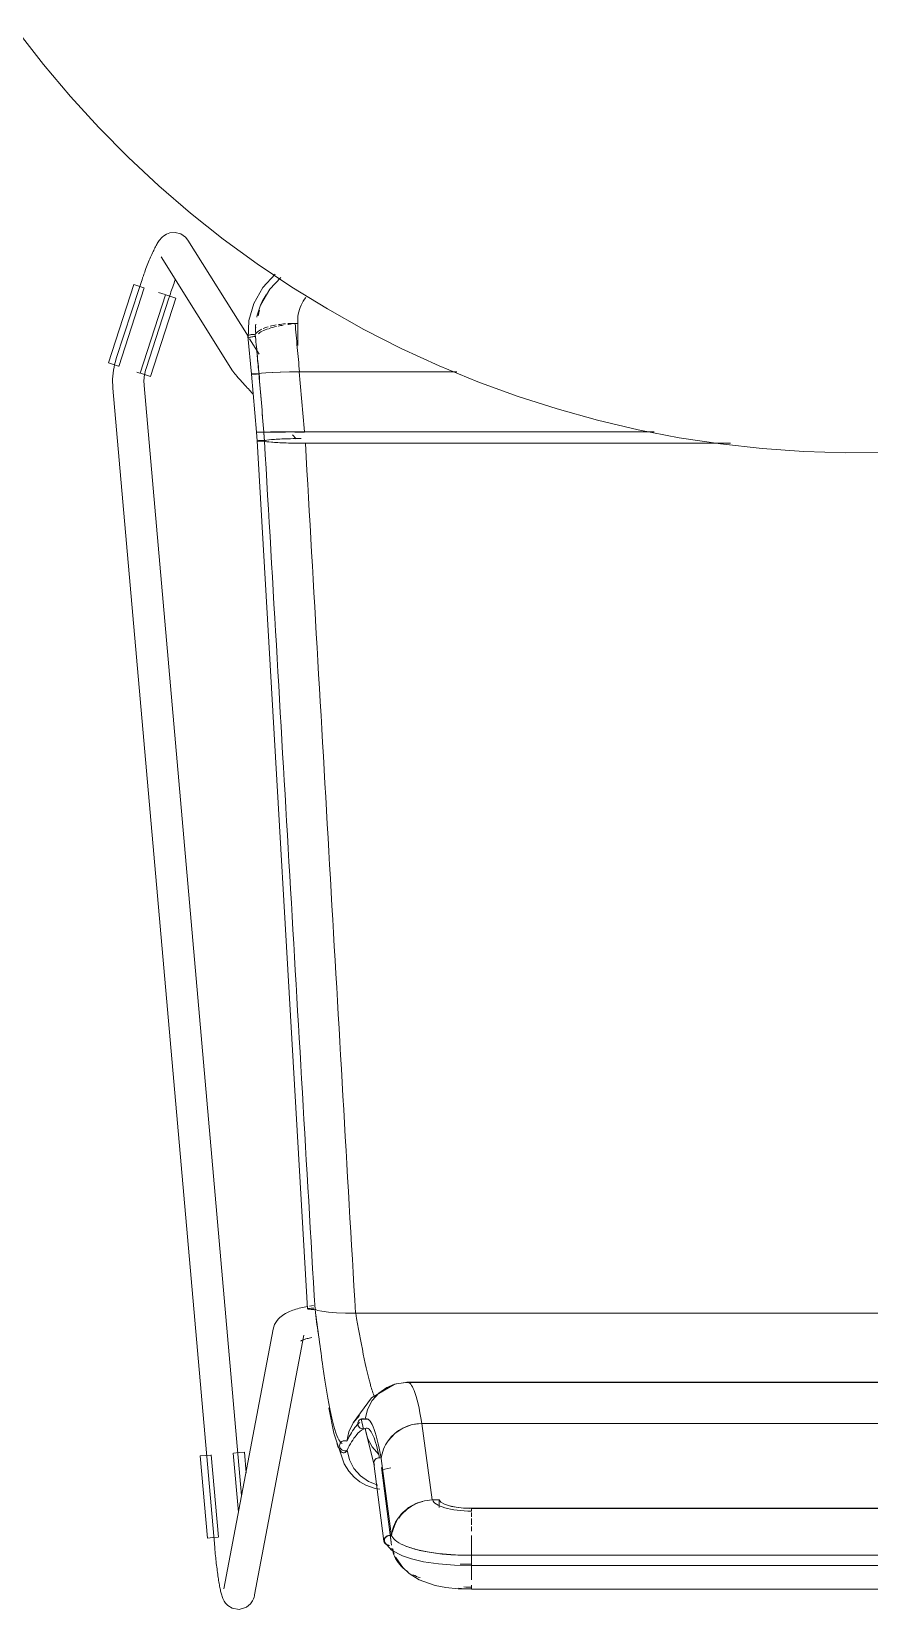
# Model space of a CAD drawing. Header units: millimetres. Extents: x 155927 to 295199, y -4084 to 97293.
# Drawn here: x 172113 to 172433, y 11464 to 12067 of the extents above; entities that cross this region are included whole.
import ezdxf

# ---------------------------------------------------------------- set-up
doc = ezdxf.new("R2010")
doc.units = ezdxf.units.MM
doc.header["$MEASUREMENT"] = 0
doc.layers.add('I-FURN', color=8, linetype='CONTINUOUS', lineweight=9)

msp = doc.modelspace()

# ---------------------------------------------------------------- linework, layer by layer
at = {"layer": 'I-FURN'}
for p, q in [((172107.7, 12067.16), (172117.51, 12054.52)), ((172117.51, 12054.52), (172127.82, 12042.29)), ((172127.82, 12042.29), (172138.61, 12030.47)), ((172138.61, 12030.47), (172149.86, 12019.1)), ((172149.86, 12019.1), (172161.56, 12008.18)), ((172161.56, 12008.18), (172173.68, 11997.75)), ((172173.68, 11997.75), (172186.22, 11987.8)), ((172165.82, 11990.17), (172164.44, 11989.65)), ((172167.8, 11990.35), (172165.82, 11990.17)), ((172170.02, 11989.76), (172167.8, 11990.35)), ((172171.76, 11988.54), (172170.02, 11989.76)), ((172159.83, 11983.97), (172159.59, 11983.5)), ((172160.06, 11984.43), (172159.83, 11983.97)), ((172160.28, 11984.87), (172160.06, 11984.43)), ((172160.51, 11985.29), (172160.28, 11984.87)), ((172160.74, 11985.7), (172160.51, 11985.29)), ((172160.98, 11986.1), (172160.74, 11985.7)), ((172161.22, 11986.49), (172160.98, 11986.1)), ((172161.48, 11986.88), (172161.22, 11986.49)), ((172161.75, 11987.27), (172161.48, 11986.88)), ((172162.07, 11987.67), (172161.75, 11987.27)), ((172162.44, 11988.1), (172162.07, 11987.67)), ((172162.9, 11988.57), (172162.44, 11988.1)), ((172163.53, 11989.09), (172162.9, 11988.57)), ((172164.44, 11989.65), (172163.53, 11989.09)), ((172171.76, 11988.54), (172172.65, 11987.41)), ((172195.68, 11950.65), (172172.65, 11987.41)), ((172186.22, 11987.8), (172199.14, 11978.36)), ((172157.16, 11977.81), (172156.91, 11977.16)), ((172157.41, 11978.45), (172157.16, 11977.81)), ((172157.67, 11979.08), (172157.41, 11978.45)), ((172157.91, 11979.69), (172157.67, 11979.08)), ((172158.16, 11980.28), (172157.91, 11979.69)), ((172158.41, 11980.86), (172158.16, 11980.28)), ((172158.65, 11981.42), (172158.41, 11980.86)), ((172158.89, 11981.97), (172158.65, 11981.42)), ((172159.13, 11982.5), (172158.89, 11981.97)), ((172159.36, 11983.01), (172159.13, 11982.5)), ((172159.59, 11983.5), (172159.36, 11983.01)), ((172162.48, 11981.04), (172189.79, 11937.46)), ((172199.14, 11978.36), (172212.42, 11969.45)), ((172155.13, 11972.28), (172154.88, 11971.55)), ((172155.38, 11973.01), (172155.13, 11972.28)), ((172155.64, 11973.72), (172155.38, 11973.01)), ((172155.89, 11974.43), (172155.64, 11973.72)), ((172156.15, 11975.13), (172155.89, 11974.43)), ((172156.4, 11975.82), (172156.15, 11975.13)), ((172156.65, 11976.49), (172156.4, 11975.82)), ((172156.91, 11977.16), (172156.65, 11976.49)), ((172167.84, 11972.16), (172167.61, 11971.53)), ((172201.28, 11969.23), (172206.03, 11974.38)), ((172203.97, 11968.65), (172208.23, 11973.12)), ((172142.28, 11940.44), (172151.97, 11970.45)), ((172153.99, 11968.89), (172145.28, 11942.08)), ((172146.32, 11939.13), (172156.01, 11969.14)), ((172151.97, 11970.45), (172153.92, 11969.81)), ((172153.92, 11969.81), (172155.89, 11969.18)), ((172154.14, 11969.35), (172153.99, 11968.89)), ((172154.38, 11970.08), (172154.14, 11969.35)), ((172154.63, 11970.82), (172154.38, 11970.08)), ((172164.08, 11966.53), (172154.39, 11936.53)), ((172154.88, 11971.55), (172154.63, 11970.82)), ((172163.98, 11966.57), (172161.5, 11967.37)), ((172164.2, 11966.5), (172166.17, 11965.86)), ((172165.74, 11966.2), (172165.51, 11965.51)), ((172165.97, 11966.89), (172165.74, 11966.2)), ((172166.2, 11967.58), (172165.97, 11966.89)), ((172166.17, 11965.86), (172168.12, 11965.23)), ((172166.44, 11968.26), (172166.2, 11967.58)), ((172166.67, 11968.93), (172166.44, 11968.26)), ((172166.91, 11969.59), (172166.67, 11968.93)), ((172167.14, 11970.25), (172166.91, 11969.59)), ((172167.38, 11970.9), (172167.14, 11970.25)), ((172167.61, 11971.53), (172167.38, 11970.9)), ((172197.9, 11963.22), (172201.28, 11969.23)), ((172200.6, 11962.82), (172203.97, 11968.65)), ((172212.42, 11969.45), (172226.05, 11961.08)), ((172156.69, 11938.37), (172165.4, 11965.18)), ((172158.43, 11935.22), (172168.12, 11965.23)), ((172165.51, 11965.51), (172165.4, 11965.18)), ((172196.02, 11956.7), (172197.9, 11963.22)), ((172226.05, 11961.08), (172240.01, 11953.26)), ((172195.74, 11949.79), (172196.02, 11956.7)), ((172213.69, 11955.57), (172214.73, 11955.57)), ((172214.68, 11956.82), (172214.68, 11947.06)), ((172195.61, 11950.68), (172197.03, 11936.19)), ((172199.96, 11943.83), (172196.29, 11949.68)), ((172240.01, 11953.26), (172254.27, 11946)), ((172145.28, 11942.08), (172144.95, 11940.98)), ((172254.27, 11946), (172268.81, 11939.32)), ((172144.23, 11939.81), (172142.28, 11940.44)), ((172143.96, 11935.37), (172143.9, 11934.23)), ((172144.07, 11936.51), (172143.96, 11935.37)), ((172144.22, 11937.64), (172144.07, 11936.51)), ((172144.42, 11938.76), (172144.22, 11937.64)), ((172146.2, 11939.17), (172144.23, 11939.81)), ((172144.66, 11939.88), (172144.42, 11938.76)), ((172144.95, 11940.98), (172144.66, 11939.88)), ((172154.29, 11936.56), (172153.13, 11936.94)), ((172156.48, 11935.85), (172154.51, 11936.49)), ((172155.99, 11935.11), (172156.07, 11935.77)), ((172156.07, 11935.77), (172156.19, 11936.42)), ((172156.19, 11936.42), (172156.33, 11937.07)), ((172156.33, 11937.07), (172156.49, 11937.71)), ((172158.43, 11935.22), (172156.48, 11935.85)), ((172156.49, 11937.71), (172156.68, 11938.34)), ((172156.68, 11938.34), (172156.69, 11938.37)), ((172189.79, 11937.46), (172190, 11937.13)), ((172190, 11937.13), (172190.18, 11936.88)), ((172190.18, 11936.88), (172190.36, 11936.65)), ((172190.36, 11936.65), (172190.53, 11936.43)), ((172190.53, 11936.43), (172190.71, 11936.2)), ((172190.71, 11936.2), (172190.9, 11935.97)), ((172190.9, 11935.97), (172191.1, 11935.73)), ((172191.1, 11935.73), (172191.32, 11935.48)), ((172191.32, 11935.48), (172191.55, 11935.21)), ((172197.1, 11936.22), (172197.03, 11936.19)), ((172197.03, 11936.19), (172197.1, 11936.17)), ((172197.04, 11936.19), (172197.11, 11936.22)), ((172197.04, 11936.19), (172198.86, 11913.99)), ((172197.1, 11936.17), (172197.04, 11936.19)), ((172197.29, 11936.24), (172197.1, 11936.22)), ((172197.1, 11936.17), (172197.29, 11936.14)), ((172197.29, 11936.14), (172197.1, 11936.17)), ((172197.59, 11936.26), (172197.29, 11936.24)), ((172197.29, 11936.14), (172197.58, 11936.12)), ((172197.58, 11936.12), (172197.29, 11936.14)), ((172197.3, 11936.24), (172197.59, 11936.26)), ((172197.58, 11936.12), (172197.96, 11936.1)), ((172197.96, 11936.1), (172197.58, 11936.12)), ((172197.97, 11936.28), (172197.59, 11936.26)), ((172197.59, 11936.26), (172197.98, 11936.28)), ((172197.96, 11936.1), (172198.41, 11936.09)), ((172198.41, 11936.09), (172197.96, 11936.1)), ((172198.43, 11936.29), (172197.97, 11936.28)), ((172197.98, 11936.28), (172198.43, 11936.29)), ((172198.41, 11936.09), (172198.9, 11936.09)), ((172198.91, 11936.09), (172198.41, 11936.09)), ((172198.92, 11936.29), (172198.43, 11936.29)), ((172198.43, 11936.29), (172198.92, 11936.29)), ((172199.41, 11936.29), (172198.92, 11936.29)), ((172198.92, 11936.29), (172199.42, 11936.29)), ((172199.4, 11936.09), (172199.87, 11936.1)), ((172199.87, 11936.1), (172199.4, 11936.09)), ((172199.88, 11936.28), (172199.41, 11936.29)), ((172199.42, 11936.29), (172199.89, 11936.28)), ((172200.78, 11936.48), (172199.88, 11936.28)), ((172199.89, 11936.28), (172200.77, 11936.48)), ((172202.51, 11936.66), (172200.78, 11936.48)), ((172200.78, 11936.48), (172202.49, 11936.65)), ((172204.99, 11936.81), (172202.51, 11936.66)), ((172202.51, 11936.66), (172204.95, 11936.8)), ((172204.99, 11936.81), (172208.02, 11936.92)), ((172208.09, 11936.92), (172204.99, 11936.81)), ((172208.09, 11936.92), (172211.53, 11936.99)), ((172211.52, 11936.99), (172208.09, 11936.92)), ((172215.38, 11937.02), (172211.62, 11937)), ((172211.62, 11936.99), (172215.26, 11937.02)), ((172275.5, 11937.02), (172215.38, 11937.02)), ((172215.38, 11937.02), (172275.5, 11937.02)), ((172268.81, 11939.32), (172283.6, 11933.23)), ((172143.9, 11934.23), (172143.88, 11933.09)), ((172143.88, 11933.09), (172143.91, 11931.95)), ((172143.91, 11931.95), (172143.99, 11930.81)), ((172143.99, 11930.81), (172143.99, 11930.76)), ((172143.99, 11930.76), (172182.94, 11487.43)), ((172155.88, 11933.13), (172155.89, 11933.79)), ((172155.9, 11932.47), (172155.88, 11933.13)), ((172155.89, 11933.79), (172155.93, 11934.45)), ((172155.95, 11931.81), (172155.9, 11932.47)), ((172155.93, 11934.45), (172155.99, 11935.11)), ((172193.24, 11507.3), (172155.95, 11931.81)), ((172191.55, 11935.21), (172191.79, 11934.93)), ((172191.79, 11934.93), (172192.05, 11934.64)), ((172192.05, 11934.64), (172192.32, 11934.33)), ((172192.32, 11934.33), (172192.61, 11934.01)), ((172192.61, 11934.01), (172192.91, 11933.67)), ((172192.91, 11933.67), (172193.22, 11933.32)), ((172193.22, 11933.32), (172193.55, 11932.96)), ((172193.55, 11932.96), (172193.9, 11932.58)), ((172193.9, 11932.58), (172194.25, 11932.19)), ((172194.25, 11932.19), (172194.62, 11931.79)), ((172194.62, 11931.79), (172195, 11931.37)), ((172195, 11931.37), (172195.39, 11930.95)), ((172195.39, 11930.95), (172195.8, 11930.51)), ((172195.8, 11930.51), (172196.21, 11930.07)), ((172196.21, 11930.07), (172196.63, 11929.61)), ((172196.63, 11929.61), (172197.06, 11929.15)), ((172283.6, 11933.23), (172298.62, 11927.73)), ((172197.06, 11929.15), (172197.51, 11928.68)), ((172298.62, 11927.73), (172313.86, 11922.84)), ((172313.86, 11922.84), (172329.27, 11918.56)), ((172329.27, 11918.56), (172344.85, 11914.9)), ((172198.93, 11913.99), (172198.86, 11913.99)), ((172198.86, 11913.99), (172198.93, 11913.99)), ((172199.13, 11910.63), (172198.87, 11913.99)), ((172198.93, 11913.99), (172198.87, 11913.99)), ((172198.87, 11913.99), (172198.93, 11913.99)), ((172199.12, 11913.99), (172199.41, 11914)), ((172199.41, 11914), (172199.12, 11913.99)), ((172199.41, 11914), (172199.79, 11914)), ((172199.79, 11914), (172199.41, 11914)), ((172199.41, 11913.98), (172199.8, 11913.98)), ((172199.8, 11913.98), (172199.42, 11913.98)), ((172199.79, 11914), (172200.25, 11914)), ((172200.24, 11914), (172199.79, 11914)), ((172200.25, 11913.98), (172199.8, 11913.98)), ((172199.8, 11913.98), (172200.25, 11913.98)), ((172200.73, 11914), (172200.24, 11914)), ((172200.25, 11914), (172200.74, 11914)), ((172200.74, 11913.98), (172200.25, 11913.98)), ((172200.25, 11913.98), (172200.74, 11913.98)), ((172201.23, 11914), (172200.73, 11914)), ((172200.74, 11914), (172201.23, 11914)), ((172201.24, 11913.98), (172200.74, 11913.98)), ((172200.74, 11913.98), (172201.24, 11913.98)), ((172201.23, 11914), (172201.7, 11914)), ((172201.7, 11914), (172201.23, 11914)), ((172201.71, 11913.98), (172201.24, 11913.98)), ((172201.24, 11913.98), (172201.71, 11913.98)), ((172201.7, 11914), (172202.59, 11914.01)), ((172202.59, 11914.01), (172201.7, 11914)), ((172202.59, 11914.01), (172204.33, 11914.03)), ((172204.34, 11914.03), (172202.59, 11914.01)), ((172202.6, 11913.97), (172204.35, 11913.95)), ((172204.36, 11913.95), (172202.61, 11913.97)), ((172204.34, 11914.03), (172206.84, 11914.04)), ((172206.84, 11914.04), (172204.34, 11914.03)), ((172204.35, 11913.95), (172206.85, 11913.94)), ((172206.86, 11913.94), (172204.36, 11913.95)), ((172207.13, 11911.3), (172204.63, 11911.13)), ((172206.84, 11914.04), (172209.97, 11914.05)), ((172209.97, 11914.05), (172206.84, 11914.04)), ((172206.85, 11913.94), (172209.98, 11913.93)), ((172209.98, 11913.93), (172206.86, 11913.94)), ((172210.25, 11911.42), (172207.13, 11911.3)), ((172209.97, 11914.05), (172213.54, 11914.05)), ((172213.54, 11914.05), (172209.97, 11914.05)), ((172213.8, 11911.5), (172210.25, 11911.42)), ((172212.63, 11912.91), (172214.1, 11911.38)), ((172213.54, 11914.05), (172217.33, 11914.05)), ((172217.33, 11914.05), (172213.54, 11914.05)), ((172217.32, 11913.93), (172213.54, 11913.93)), ((172213.54, 11913.93), (172217.32, 11913.93)), ((172216.05, 11911.52), (172213.8, 11911.5)), ((172217.33, 11914.05), (172350.96, 11914.05)), ((172350.96, 11914.05), (172217.33, 11914.05)), ((172344.85, 11914.9), (172360.56, 11911.86)), ((172360.56, 11911.86), (172376.37, 11909.46)), ((172199.21, 11910.66), (172199.14, 11910.63)), ((172199.14, 11910.63), (172218.43, 11578.72)), ((172199.14, 11910.63), (172199.2, 11910.6)), ((172199.2, 11910.6), (172199.39, 11910.58)), ((172199.4, 11910.69), (172199.21, 11910.66)), ((172199.39, 11910.58), (172199.68, 11910.55)), ((172199.69, 11910.71), (172199.4, 11910.69)), ((172199.68, 11910.55), (172200.07, 11910.54)), ((172200.07, 11910.73), (172199.69, 11910.71)), ((172200.52, 11910.74), (172200.07, 11910.73)), ((172200.07, 11910.54), (172200.52, 11910.53)), ((172201.01, 11910.74), (172200.52, 11910.74)), ((172200.52, 11910.53), (172201.01, 11910.52)), ((172201.51, 11910.74), (172201.01, 11910.74)), ((172201.01, 11910.52), (172201.5, 11910.52)), ((172201.5, 11910.52), (172201.97, 11910.53)), ((172201.98, 11910.73), (172201.51, 11910.74)), ((172201.97, 11910.53), (172202.86, 11910.32)), ((172202.88, 11910.94), (172201.98, 11910.73)), ((172202.86, 11910.32), (172204.61, 11910.13)), ((172204.63, 11911.13), (172202.88, 11910.94)), ((172204.61, 11910.13), (172207.11, 11909.97)), ((172207.11, 11909.97), (172210.24, 11909.84)), ((172210.24, 11909.84), (172213.81, 11909.76)), ((172213.81, 11909.76), (172217.59, 11909.74)), ((172217.59, 11909.74), (172380.19, 11909.74)), ((172380.19, 11909.74), (172217.59, 11909.74)), ((172376.37, 11909.46), (172392.27, 11907.69)), ((172392.27, 11907.69), (172408.23, 11906.56)), ((172408.23, 11906.56), (172424.22, 11906.06)), ((172424.22, 11906.06), (172440.22, 11906.21)), ((172216.49, 11579.23), (172217.16, 11579.37)), ((172217.16, 11579.37), (172217.84, 11579.5)), ((172217.84, 11579.5), (172218.53, 11579.63)), ((172219.24, 11579.75), (172219.95, 11579.85)), ((172219.95, 11579.85), (172220.68, 11579.95)), ((172205.86, 11572.76), (172206.29, 11573.55)), ((172206.29, 11573.55), (172206.78, 11574.24)), ((172206.78, 11574.24), (172207.29, 11574.83)), ((172207.29, 11574.83), (172207.81, 11575.35)), ((172207.81, 11575.35), (172208.34, 11575.8)), ((172208.34, 11575.8), (172208.87, 11576.21)), ((172208.87, 11576.21), (172209.41, 11576.56)), ((172209.41, 11576.56), (172209.95, 11576.89)), ((172209.95, 11576.89), (172210.48, 11577.18)), ((172210.48, 11577.18), (172211.03, 11577.45)), ((172211.03, 11577.45), (172211.59, 11577.7)), ((172211.59, 11577.7), (172212.17, 11577.94)), ((172212.17, 11577.94), (172212.75, 11578.16)), ((172212.75, 11578.16), (172213.34, 11578.36)), ((172213.34, 11578.36), (172213.94, 11578.56)), ((172213.94, 11578.56), (172214.56, 11578.74)), ((172214.56, 11578.74), (172215.19, 11578.91)), ((172215.19, 11578.91), (172215.83, 11579.07)), ((172215.83, 11579.07), (172216.49, 11579.23)), ((172218.49, 11578.78), (172218.43, 11578.72)), ((172218.43, 11578.72), (172218.49, 11578.78)), ((172218.43, 11578.72), (172218.5, 11578.67)), ((172218.5, 11578.67), (172218.43, 11578.72)), ((172218.68, 11578.83), (172218.49, 11578.78)), ((172218.49, 11578.78), (172218.67, 11578.83)), ((172218.5, 11578.67), (172218.69, 11578.62)), ((172218.69, 11578.62), (172218.5, 11578.67)), ((172218.67, 11578.83), (172218.96, 11578.87)), ((172218.97, 11578.87), (172218.68, 11578.83)), ((172218.69, 11578.62), (172218.99, 11578.58)), ((172218.99, 11578.57), (172218.69, 11578.62)), ((172218.96, 11578.87), (172219.34, 11578.9)), ((172219.34, 11578.9), (172218.97, 11578.87)), ((172218.99, 11578.58), (172219.38, 11578.54)), ((172219.37, 11578.54), (172218.99, 11578.57)), ((172219.8, 11578.93), (172219.34, 11578.9)), ((172219.34, 11578.9), (172219.79, 11578.93)), ((172219.83, 11578.52), (172219.37, 11578.54)), ((172219.38, 11578.54), (172219.83, 11578.52)), ((172219.79, 11578.93), (172220.28, 11578.94)), ((172220.29, 11578.94), (172219.8, 11578.93)), ((172219.83, 11578.52), (172220.33, 11578.51)), ((172220.32, 11578.51), (172219.83, 11578.52)), ((172220.28, 11578.94), (172220.78, 11578.93)), ((172220.78, 11578.93), (172220.29, 11578.94)), ((172220.82, 11578.52), (172220.32, 11578.51)), ((172220.33, 11578.51), (172220.82, 11578.52)), ((172220.82, 11578.52), (172221.29, 11578.53)), ((172221.29, 11578.53), (172220.82, 11578.52)), ((172222.2, 11578.13), (172221.29, 11578.53)), ((172221.29, 11578.53), (172222.2, 11578.13)), ((172223.93, 11577.77), (172222.2, 11578.13)), ((172222.2, 11578.13), (172223.94, 11577.77)), ((172226.4, 11577.46), (172223.94, 11577.77)), ((172223.94, 11577.77), (172226.44, 11577.45)), ((172229.49, 11577.22), (172226.43, 11577.45)), ((172226.44, 11577.45), (172229.54, 11577.22)), ((172233.01, 11577.07), (172229.54, 11577.22)), ((172229.54, 11577.22), (172233.07, 11577.06)), ((172236.76, 11577), (172233.07, 11577.06)), ((172233.07, 11577.06), (172236.84, 11577)), ((172236.84, 11577), (172620.24, 11577)), ((172620.24, 11577), (172236.84, 11577)), ((172205.23, 11570.88), (172186.42, 11471.58)), ((172198.21, 11469.35), (172217.03, 11568.64)), ((172205.23, 11570.88), (172205.49, 11571.86)), ((172205.49, 11571.86), (172205.86, 11572.76)), ((172217.84, 11567.2), (172218.24, 11567.31)), ((172218.24, 11567.31), (172218.66, 11567.41)), ((172218.66, 11567.41), (172219.1, 11567.52)), ((172219.1, 11567.52), (172219.57, 11567.62)), ((172219.57, 11567.62), (172220.03, 11567.71)), ((172215.81, 11566.41), (172215.83, 11566.43)), ((172215.83, 11566.43), (172215.9, 11566.47)), ((172215.9, 11566.47), (172215.99, 11566.52)), ((172215.99, 11566.52), (172216.14, 11566.59)), ((172216.14, 11566.59), (172216.34, 11566.68)), ((172216.34, 11566.68), (172216.57, 11566.77)), ((172216.57, 11566.77), (172216.84, 11566.88)), ((172216.84, 11566.88), (172217.14, 11566.98)), ((172217.14, 11566.98), (172217.48, 11567.09)), ((172217.48, 11567.09), (172217.84, 11567.2)), ((172251.5, 11549.79), (172242.85, 11544.67)), ((172251.65, 11549.86), (172248.48, 11548.49)), ((172252.36, 11550.03), (172248.79, 11548.67)), ((172248.79, 11548.66), (172252.36, 11550.02)), ((172256.69, 11550.65), (172251.65, 11549.86)), ((172252.36, 11550.02), (172256.15, 11550.5)), ((172256.15, 11550.5), (172252.36, 11550.03)), ((172256.15, 11550.5), (172600.94, 11550.5)), ((172600.94, 11550.5), (172256.15, 11550.5)), ((172295.6, 11550.66), (172256.69, 11550.66)), ((172600.4, 11550.66), (172295.6, 11550.66)), ((172242.85, 11544.67), (172235.86, 11535.14)), ((172243.15, 11543.62), (172241.39, 11540.23)), ((172241.4, 11540.23), (172243.15, 11543.61)), ((172245.65, 11546.5), (172243.15, 11543.62)), ((172243.15, 11543.61), (172245.66, 11546.49)), ((172248.79, 11548.67), (172245.65, 11546.5)), ((172245.66, 11546.49), (172248.79, 11548.66)), ((172226.53, 11540.81), (172228.44, 11531.15)), ((172238.32, 11537.9), (172235.91, 11535.06)), ((172235.92, 11535.06), (172238.32, 11537.9)), ((172241.39, 11540.23), (172240.5, 11536.51)), ((172228.44, 11531.15), (172232.43, 11519.43)), ((172234.27, 11531.74), (172233.49, 11528.12)), ((172233.49, 11528.12), (172234.28, 11531.73)), ((172235.91, 11535.06), (172234.27, 11531.74)), ((172234.28, 11531.73), (172235.92, 11535.06)), ((172235.86, 11535.14), (172234.97, 11533.39)), ((172237.66, 11534.76), (172237.73, 11535.25)), ((172237.72, 11535.25), (172237.66, 11534.76)), ((172237.73, 11534.27), (172237.66, 11534.76)), ((172237.66, 11534.76), (172237.72, 11534.27)), ((172237.91, 11535.71), (172237.72, 11535.25)), ((172237.72, 11534.27), (172237.91, 11533.81)), ((172237.73, 11535.25), (172237.92, 11535.71)), ((172237.92, 11533.81), (172237.73, 11534.27)), ((172238.21, 11536.11), (172237.91, 11535.71)), ((172237.91, 11533.81), (172238.21, 11533.4)), ((172237.92, 11535.71), (172238.21, 11536.11)), ((172238.21, 11533.41), (172237.92, 11533.81)), ((172238.21, 11536.11), (172238.59, 11536.43)), ((172238.59, 11536.43), (172238.21, 11536.11)), ((172238.59, 11533.09), (172238.21, 11533.41)), ((172238.21, 11533.4), (172238.59, 11533.09)), ((172238.59, 11536.43), (172239.04, 11536.63)), ((172239.04, 11536.63), (172238.59, 11536.43)), ((172239.04, 11532.89), (172238.59, 11533.09)), ((172238.59, 11533.09), (172239.04, 11532.89)), ((172241.57, 11536.53), (172238.69, 11536.48)), ((172238.99, 11536.61), (172239.82, 11532.72)), ((172239.04, 11536.63), (172239.53, 11536.71)), ((172239.53, 11536.71), (172239.04, 11536.63)), ((172239.53, 11532.81), (172239.04, 11532.89)), ((172239.04, 11532.89), (172239.53, 11532.8)), ((172239.53, 11536.71), (172240.03, 11536.67)), ((172240.03, 11536.67), (172239.53, 11536.71)), ((172240.03, 11532.85), (172239.53, 11532.81)), ((172239.53, 11532.8), (172240.03, 11532.84)), ((172240.03, 11536.67), (172240.5, 11536.51)), ((172240.5, 11536.51), (172240.03, 11536.67)), ((172240.5, 11533.01), (172240.03, 11532.85)), ((172240.03, 11532.84), (172240.5, 11533)), ((172240.5, 11533), (172241.39, 11529.29)), ((172240.86, 11531.16), (172240.53, 11533.02)), ((172243.82, 11519.54), (172240.86, 11531.16)), ((172254.87, 11533.11), (172251.76, 11531.03)), ((172258.42, 11534.43), (172254.87, 11533.11)), ((172262.19, 11534.9), (172258.42, 11534.43)), ((172266.05, 11505.63), (172262.19, 11534.9)), ((172262.19, 11534.9), (172594.9, 11534.9)), ((172594.9, 11534.9), (172262.19, 11534.9)), ((172230.72, 11526.83), (172230.66, 11526.34)), ((172230.66, 11526.34), (172230.74, 11525.85)), ((172230.67, 11526.34), (172230.73, 11526.82)), ((172230.74, 11525.85), (172230.67, 11526.34)), ((172230.91, 11527.29), (172230.72, 11526.83)), ((172230.73, 11526.82), (172230.91, 11527.28)), ((172230.94, 11525.4), (172230.74, 11525.85)), ((172230.74, 11525.85), (172230.93, 11525.4)), ((172230.91, 11527.28), (172231.2, 11527.69)), ((172231.19, 11527.69), (172230.91, 11527.29)), ((172230.93, 11525.4), (172231.23, 11525)), ((172231.24, 11525.01), (172230.94, 11525.4)), ((172231.57, 11528.01), (172231.19, 11527.69)), ((172231.2, 11527.69), (172231.58, 11528)), ((172232.02, 11528.21), (172231.57, 11528.01)), ((172231.58, 11528), (172232.03, 11528.21)), ((172232.52, 11528.3), (172232.02, 11528.21)), ((172232.03, 11528.21), (172232.52, 11528.3)), ((172232.52, 11528.3), (172233.02, 11528.27)), ((172233.02, 11528.27), (172232.52, 11528.3)), ((172233.02, 11528.27), (172233.49, 11528.12)), ((172233.49, 11528.12), (172233.02, 11528.27)), ((172241.39, 11529.29), (172243.15, 11525.9)), ((172243.15, 11525.9), (172245.65, 11523.02)), ((172251.76, 11531.03), (172249.27, 11528.29)), ((172177.37, 11522.45), (172179.41, 11522.63)), ((172180.13, 11491.04), (172177.37, 11522.45)), ((172179.41, 11522.63), (172181.47, 11522.81)), ((172184.36, 11491.41), (172181.6, 11522.82)), ((172190.05, 11523.57), (172192.03, 11500.96)), ((172190.17, 11523.58), (172192.23, 11523.76)), ((172192.23, 11523.76), (172194.28, 11523.94)), ((172194.97, 11516.04), (172194.28, 11523.94)), ((172231.23, 11525), (172231.62, 11524.7)), ((172231.62, 11524.7), (172231.24, 11525.01)), ((172232.08, 11524.51), (172231.62, 11524.7)), ((172231.62, 11524.7), (172232.08, 11524.5)), ((172232.57, 11524.43), (172232.08, 11524.51)), ((172232.08, 11524.5), (172232.57, 11524.43)), ((172232.43, 11519.43), (172234.24, 11516.61)), ((172233.07, 11524.47), (172232.57, 11524.43)), ((172232.57, 11524.43), (172233.07, 11524.47)), ((172233.54, 11524.64), (172233.07, 11524.47)), ((172233.07, 11524.47), (172233.54, 11524.64)), ((172233.54, 11524.64), (172234.44, 11521.01)), ((172234.44, 11521.01), (172236.18, 11517.69)), ((172243.86, 11520.32), (172243.8, 11519.85)), ((172243.8, 11519.85), (172243.86, 11519.39)), ((172243.81, 11519.62), (172247.66, 11489.84)), ((172244.05, 11520.76), (172243.86, 11520.32)), ((172243.86, 11519.39), (172244.05, 11518.94)), ((172244.35, 11521.15), (172244.05, 11520.76)), ((172244.73, 11521.45), (172244.35, 11521.15)), ((172245.18, 11521.64), (172244.73, 11521.45)), ((172245.67, 11521.72), (172245.18, 11521.64)), ((172246.17, 11521.68), (172245.67, 11521.72)), ((172250.48, 11491.83), (172246.64, 11521.53)), ((172234.24, 11516.61), (172236.23, 11514.36)), ((172236.18, 11517.69), (172238.67, 11514.86)), ((172236.23, 11514.36), (172238.4, 11512.58)), ((172238.67, 11514.86), (172241.75, 11512.69)), ((172246.66, 11517.98), (172250.5, 11488.29)), ((172246.78, 11517.2), (172250.27, 11517.89)), ((172238.4, 11512.58), (172240.67, 11511.24)), ((172240.67, 11511.24), (172244.27, 11509.95)), ((172241.75, 11512.69), (172245.26, 11511.28)), ((172244.27, 11509.95), (172246.05, 11509.72)), ((172268.76, 11505.69), (172266.05, 11505.63)), ((172268.76, 11505.69), (172268.76, 11502.69)), ((172269.4, 11504.83), (172268.76, 11505.69)), ((172270.75, 11504.05), (172269.4, 11504.83)), ((172272.74, 11503.37), (172270.75, 11504.05)), ((172275.23, 11502.86), (172272.74, 11503.37)), ((172278.08, 11502.55), (172275.23, 11502.86)), ((172281.12, 11502.44), (172278.08, 11502.55)), ((172575.97, 11502.44), (172281.12, 11502.44)), ((172281.12, 11502.38), (172575.97, 11502.38)), ((172281.12, 11499.11), (172281.12, 11500.85)), ((172281.12, 11496.06), (172281.12, 11498.53)), ((172281.12, 11493.7), (172281.12, 11495.54)), ((172182.17, 11491.22), (172180.13, 11491.04)), ((172184.23, 11491.4), (172182.17, 11491.22)), ((172250.57, 11486.44), (172248.02, 11489.35)), ((172250.35, 11489.48), (172249.73, 11494.25)), ((172281.12, 11488.51), (172281.12, 11492.07)), ((172182.95, 11487.28), (172182.94, 11487.43)), ((172183.02, 11486.52), (172182.95, 11487.28)), ((172183.09, 11485.77), (172183.02, 11486.52)), ((172183.16, 11485.03), (172183.09, 11485.77)), ((172183.24, 11484.28), (172183.16, 11485.03)), ((172183.32, 11483.54), (172183.24, 11484.28)), ((172183.39, 11482.81), (172183.32, 11483.54)), ((172183.47, 11482.08), (172183.39, 11482.81)), ((172254.69, 11484.26), (172250.57, 11486.44)), ((172252.15, 11483.65), (172252.05, 11483.85)), ((172254.82, 11479.76), (172252.15, 11483.65)), ((172258.14, 11483.1), (172254.69, 11484.26)), ((172256.45, 11487.8), (172259.88, 11486.71)), ((172262.83, 11482), (172258.14, 11483.1)), ((172259.88, 11486.71), (172264.32, 11485.74)), ((172264.32, 11485.74), (172268.33, 11485.15)), ((172268.33, 11485.15), (172274.89, 11484.61)), ((172274.89, 11484.61), (172281.12, 11484.54)), ((172281.12, 11488.32), (172281.12, 11484.51)), ((172281.12, 11484.51), (172281.12, 11488.32)), ((172575.97, 11484.54), (172281.12, 11484.54)), ((172281.12, 11480.58), (172281.12, 11484.53)), ((172281.12, 11484.53), (172281.12, 11484.43)), ((172281.12, 11484.43), (172281.12, 11484.2)), ((172281.12, 11484.2), (172281.12, 11483.87)), ((172281.12, 11483.87), (172281.12, 11483.45)), ((172281.12, 11483.45), (172281.12, 11482.98)), ((172281.12, 11482.98), (172281.12, 11482.48)), ((172183.55, 11481.36), (172183.47, 11482.08)), ((172183.64, 11480.66), (172183.55, 11481.36)), ((172183.72, 11479.96), (172183.64, 11480.66)), ((172183.81, 11479.27), (172183.72, 11479.96)), ((172183.89, 11478.59), (172183.81, 11479.27)), ((172183.98, 11477.93), (172183.89, 11478.59)), ((172184.07, 11477.28), (172183.98, 11477.93)), ((172184.16, 11476.65), (172184.07, 11477.28)), ((172257.3, 11477.46), (172254.82, 11479.76)), ((172261.18, 11475.07), (172257.3, 11477.46)), ((172268.45, 11481.16), (172262.83, 11482)), ((172274.58, 11480.67), (172268.45, 11481.16)), ((172281.12, 11480.57), (172274.58, 11480.67)), ((172281.12, 11482.48), (172281.12, 11481.99)), ((172281.12, 11481.99), (172281.12, 11481.54)), ((172281.12, 11481.54), (172281.12, 11481.15)), ((172281.12, 11481.15), (172281.12, 11480.84)), ((172281.12, 11480.84), (172281.12, 11480.64)), ((172281.12, 11480.82), (172281.12, 11477.79)), ((172281.12, 11477.8), (172281.12, 11480.82)), ((172281.12, 11480.64), (172281.12, 11480.57)), ((172281.12, 11480.57), (172575.97, 11480.57)), ((172281.12, 11475.06), (172281.12, 11477.64)), ((172184.25, 11476.03), (172184.16, 11476.65)), ((172184.34, 11475.42), (172184.25, 11476.03)), ((172184.43, 11474.84), (172184.34, 11475.42)), ((172184.53, 11474.27), (172184.43, 11474.84)), ((172184.62, 11473.72), (172184.53, 11474.27)), ((172184.71, 11473.19), (172184.62, 11473.72)), ((172184.81, 11472.67), (172184.71, 11473.19)), ((172184.9, 11472.18), (172184.81, 11472.67)), ((172185, 11471.7), (172184.9, 11472.18)), ((172185.09, 11471.24), (172185, 11471.7)), ((172185.19, 11470.8), (172185.09, 11471.24)), ((172185.29, 11470.37), (172185.19, 11470.8)), ((172267.23, 11472.95), (172261.18, 11475.07)), ((172271.26, 11472.16), (172267.23, 11472.95)), ((172276.09, 11471.65), (172271.26, 11472.16)), ((172281.12, 11471.54), (172276.09, 11471.65)), ((172281.12, 11471.55), (172281.12, 11473.03)), ((172281.12, 11471.71), (172281.12, 11471.54)), ((172281.12, 11471.54), (172575.97, 11471.54)), ((172185.4, 11469.95), (172185.29, 11470.37)), ((172185.5, 11469.55), (172185.4, 11469.95)), ((172185.62, 11469.16), (172185.5, 11469.55)), ((172185.74, 11468.76), (172185.62, 11469.16)), ((172185.89, 11468.36), (172185.74, 11468.76)), ((172186.06, 11467.93), (172185.89, 11468.36)), ((172186.27, 11467.45), (172186.06, 11467.93)), ((172186.57, 11466.89), (172186.27, 11467.45)), ((172187.05, 11466.19), (172186.57, 11466.89)), ((172187.91, 11465.28), (172187.05, 11466.19)), ((172189.56, 11464.24), (172187.91, 11465.28)), ((172195.07, 11464.59), (172196.65, 11465.91)), ((172196.65, 11465.91), (172197.4, 11467)), ((172197.4, 11467), (172197.77, 11467.8)), ((172197.77, 11467.8), (172197.99, 11468.42)), ((172197.99, 11468.42), (172198.12, 11468.93)), ((172198.12, 11468.93), (172198.21, 11469.35)), ((172192.32, 11463.76), (172189.56, 11464.24)), ((172195.07, 11464.59), (172192.32, 11463.76))]:
    msp.add_line(p, q, dxfattribs=at)
for centre, major_axis, ratio, start_param, end_param in [((172262.32, 11519.84), (-15.78, 0), 0.955139, 4.720632, 5.68731), ((172262.32, 11519.84), (-15.78, 0), 0.955139, 5.929149, 6.170649), ((172262.32, 11519.84), (-15.78, 0), 0.955139, 5.687432, 5.928979), ((172245.76, 11519.85), (-1.96, 0), 0.955139, 4.501447, 6.790779), ((172281.12, 11487.29), (0, -15.75), 0.000004, 3.431839, 3.614078), ((172281.12, 11475.81), (-12.4, 0), 0.287441, 1.332781, 1.570796)]:
    msp.add_ellipse(centre, major_axis=major_axis, ratio=ratio, start_param=start_param, end_param=end_param, dxfattribs=at)
for points, knots in [([(172199.05, 11957.92), (172199.49, 11960), (172200.47, 11962.96), (172202.03, 11965.63), (172202.56, 11966.43)], [-0.8210019, -0.8210019, -0.8210019, -0.8210019, -0.6666667, -0.5975811, -0.5975811, -0.5975811, -0.5975811]), ([(172214.73, 11955.57), (172214.52, 11957.96), (172215.15, 11961.56), (172217.08, 11964.56), (172217.84, 11965.46)], [0, 0, 0, 0, 0.3333333, 0.5, 0.5, 0.5, 0.5]), ([(172195.66, 11950.83), (172195.68, 11950.85), (172195.72, 11950.9), (172195.83, 11950.98), (172196.02, 11951.08), (172196.34, 11951.18), (172196.74, 11951.25), (172197.09, 11951.29), (172197.47, 11951.31), (172197.92, 11951.3), (172198.27, 11951.26), (172198.45, 11951.24)], [0.5555556, 0.5555556, 0.5555556, 0.5555556, 0.5833333, 0.6180556, 0.6527778, 0.7222222, 0.7916667, 0.8263889, 0.8611111, 0.9305556, 1, 1, 1, 1]), ([(172198.55, 11950.51), (172198.33, 11950.52), (172197.84, 11950.51), (172197.09, 11950.42), (172196.42, 11950.27), (172195.99, 11950.1), (172195.84, 11949.98), (172195.8, 11949.93)], [-1, -1, -1, -1, -0.90625, -0.8125, -0.71875, -0.625, -0.5625, -0.5625, -0.5625, -0.5625]), ([(172201.98, 11910.73), (172202.27, 11910.87), (172203.66, 11911.08), (172207.01, 11911.3), (172210.17, 11911.43), (172213.28, 11911.5), (172215.29, 11911.52), (172216.05, 11911.52)], [-1, -1, -1, -1, -0.6666667, -0.5, -0.3333333, -0.1666667, -0.0664381, -0.0664381, -0.0664381, -0.0664381]), ([(172199.13, 11910.63), (172199.13, 11910.65), (172199.27, 11910.68), (172199.67, 11910.71), (172200.06, 11910.73), (172200.51, 11910.74), (172201.01, 11910.74), (172201.51, 11910.74), (172201.83, 11910.74), (172201.98, 11910.73)], [-0.5, -0.5, -0.5, -0.5, -0.375, -0.3125, -0.25, -0.1875, -0.125, -0.0625, 0, 0, 0, 0]), ([(172201.97, 11910.53), (172201.75, 11910.53), (172201.26, 11910.52), (172200.62, 11910.52), (172200.16, 11910.53), (172199.75, 11910.55), (172199.3, 11910.58), (172199.13, 11910.61), (172199.13, 11910.63)], [-1, -1, -1, -1, -0.90625, -0.8125, -0.765625, -0.71875, -0.625, -0.501507, -0.501507, -0.501507, -0.501507]), ([(172217.59, 11909.74), (172216.32, 11909.74), (172213.77, 11909.76), (172210.16, 11909.83), (172207, 11909.96), (172203.64, 11910.18), (172202.25, 11910.39), (172201.97, 11910.53)], [-1, -1, -1, -1, -0.833333, -0.666667, -0.5, -0.333333, 0, 0, 0, 0]), ([(172221.29, 11578.53), (172222.31, 11570.98), (172224.34, 11555.77), (172227.39, 11537.33), (172229.83, 11529.03), (172231.25, 11527.43), (172231.66, 11527.24)], [0, 0, 0, 0, 0.25, 0.5, 0.75, 0.8499412, 0.8499412, 0.8499412, 0.8499412]), ([(172244.14, 11544.73), (172243.66, 11545.88), (172242.2, 11550.12), (172239.76, 11560.84), (172237.82, 11571.62), (172236.84, 11577)], [0.375, 0.375, 0.375, 0.375, 0.5, 0.75, 1, 1, 1, 1]), ([(172262.19, 11534.9), (172261.18, 11540.63), (172259.35, 11548.27), (172257.52, 11550.66), (172256.69, 11550.65)], [0, 0, 0, 0, 0.5, 0.9107154, 0.9107154, 0.9107154, 0.9107154]), ([(172233.49, 11528.12), (172234.66, 11530.53), (172236.29, 11533.19), (172237.91, 11534.86), (172238.37, 11535.25)], [0, 0, 0, 0, 0.5, 0.696307, 0.696307, 0.696307, 0.696307]), ([(172233.54, 11524.64), (172234.7, 11527.04), (172236.79, 11530.47), (172238.89, 11532.25), (172239.82, 11532.72)], [0, 0, 0, 0, 0.5, 0.9025379, 0.9025379, 0.9025379, 0.9025379]), ([(172240.5, 11533.01), (172241.52, 11533.55), (172243.34, 11531.82), (172245.15, 11525.34), (172245.95, 11521.62)], [0, 0, 0, 0, 0.5, 0.8877852, 0.8877852, 0.8877852, 0.8877852]), ([(172229.69, 11527.06), (172229.95, 11526.34), (172231.23, 11523.31), (172232.52, 11523.08), (172233.54, 11524.64)], [0.6866019, 0.6866019, 0.6866019, 0.6866019, 0.75, 1, 1, 1, 1]), ([(172253.32, 11498.71), (172254.75, 11500.76), (172257.69, 11503.27), (172261.27, 11504.83), (172262.51, 11505.08)], [-0.6666667, -0.6666667, -0.6666667, -0.6666667, -0.3333333, -0.1666667, -0.1666667, -0.1666667, -0.1666667]), ([(172250.48, 11491.83), (172250.34, 11491.89), (172250.13, 11491.96), (172249.84, 11492), (172249.56, 11492.01), (172249.26, 11491.97), (172248.97, 11491.89), (172248.71, 11491.78), (172248.39, 11491.58), (172248.07, 11491.28), (172247.83, 11490.91), (172247.7, 11490.55), (172247.65, 11490.24), (172247.65, 11489.97), (172247.68, 11489.7), (172247.75, 11489.46), (172247.87, 11489.21), (172248.06, 11488.91), (172248.38, 11488.6), (172248.78, 11488.38), (172249.13, 11488.28), (172249.4, 11488.24), (172249.56, 11488.24), (172249.63, 11488.24)], [0, 0, 0, 0, 0.0555556, 0.0833333, 0.1111111, 0.1666667, 0.1944444, 0.2222222, 0.2777778, 0.3333333, 0.3888889, 0.4444444, 0.4791667, 0.5138889, 0.5486111, 0.5833333, 0.6180556, 0.6527778, 0.7222222, 0.7916667, 0.8263889, 0.8611111, 0.8888889, 0.8888889, 0.8888889, 0.8888889]), ([(172249.72, 11488.26), (172249.56, 11488.26), (172249.27, 11488.3), (172248.88, 11488.44), (172248.47, 11488.7), (172248.01, 11489.22), (172247.76, 11490.08), (172247.99, 11490.88), (172248.39, 11491.41), (172248.77, 11491.72), (172249.08, 11491.87), (172249.23, 11491.92)], [-0.875, -0.875, -0.875, -0.875, -0.8125, -0.765625, -0.71875, -0.625, -0.5, -0.375, -0.3125, -0.25, -0.1875, -0.1875, -0.1875, -0.1875]), ([(172250.7, 11487.17), (172250.86, 11486.4), (172251.42, 11484.5), (172252.98, 11481.64), (172254.99, 11479.45), (172256.37, 11478.45), (172256.77, 11478.18)], [0.0592823, 0.0592823, 0.0592823, 0.0592823, 0.1666667, 0.3333333, 0.5, 0.565028, 0.565028, 0.565028, 0.565028])]:
    msp.add_open_spline(points, degree=3, knots=knots, dxfattribs=at)
for points in [[(172200.12, 11960.64), (172199.85, 11959.93), (172199.67, 11959.2), (172199.54, 11958.47)], [(172198.48, 11952.77), (172198.49, 11953.6), (172198.54, 11954.42), (172198.62, 11955.24)], [(172198.6, 11954.02), (172198.54, 11953.37), (172198.53, 11952.72), (172198.53, 11952.06)], [(172203.45, 11953.51), (172202.64, 11953.25), (172201.84, 11952.96), (172201.28, 11952.67)], [(172201.45, 11953.61), (172202.04, 11953.85), (172202.7, 11954.09), (172203.43, 11954.29)], [(172206.5, 11954.36), (172205.57, 11954.14), (172204.63, 11953.91), (172203.78, 11953.67)], [(172204.1, 11954.47), (172204.84, 11954.66), (172205.65, 11954.82), (172206.48, 11954.97)], [(172209.15, 11954.89), (172208.47, 11954.77), (172207.82, 11954.64), (172207.16, 11954.51)], [(172207.33, 11955.11), (172208.18, 11955.23), (172209.05, 11955.34), (172209.97, 11955.41)], [(172212.27, 11955.34), (172211.8, 11955.28), (172211.33, 11955.22), (172210.86, 11955.15)], [(172210.89, 11955.47), (172211.8, 11955.53), (172212.73, 11955.57), (172213.69, 11955.57)], [(172213.69, 11955.57), (172213.94, 11952.55), (172214.49, 11946.4), (172215.08, 11940.16), (172215.38, 11937.02)], [(172214.73, 11955.57), (172214.69, 11956.08), (172214.67, 11956.59), (172214.68, 11957.1)], [(172198.45, 11951.24), (172198.59, 11951.63), (172199.16, 11952.38), (172200.3, 11953.08), (172201, 11953.41)], [(172198.45, 11951.24), (172198.69, 11948.8), (172199.17, 11943.84), (172199.65, 11938.81), (172199.88, 11936.28)], [(172201.03, 11952.55), (172200.4, 11952.24), (172200, 11951.92), (172199.67, 11951.6)], [(172199.17, 11943.18), (172199.4, 11940.84), (172199.64, 11938.47), (172199.87, 11936.1)], [(172200.78, 11925.15), (172200.48, 11928.8), (172200.18, 11932.45), (172199.87, 11936.1)], [(172201.7, 11914), (172201.4, 11917.72), (172200.8, 11925.15), (172200.19, 11932.58), (172199.89, 11936.28)], [(172216.3, 11925.55), (172215.95, 11929.37), (172215.61, 11933.2), (172215.26, 11937.02)], [(172217.33, 11914.05), (172216.98, 11917.89), (172216.64, 11921.72), (172216.3, 11925.55)], [(172201.18, 11920.31), (172201.15, 11920.72), (172201.12, 11921.13), (172201.08, 11921.54)], [(172201.7, 11914), (172201.75, 11913.42), (172201.84, 11912.26), (172201.93, 11911.11), (172201.97, 11910.53)], [(172201.71, 11913.98), (172201.75, 11913.44), (172201.84, 11912.36), (172201.93, 11911.27), (172201.98, 11910.73)], [(172221.29, 11578.53), (172218.07, 11633.77), (172211.63, 11744.36), (172205.19, 11855.13), (172201.97, 11910.53)], [(172227.18, 11743.25), (172223.98, 11798.71), (172220.79, 11854.21), (172217.59, 11909.74)], [(172236.76, 11577), (172233.57, 11632.36), (172230.37, 11687.78), (172227.18, 11743.25)], [(172221.31, 11578.52), (172221.7, 11575.46), (172222.08, 11572.37), (172222.47, 11569.32)], [(172256.69, 11550.65), (172256.51, 11550.65), (172256.33, 11550.6), (172256.15, 11550.5)], [(172240.5, 11536.51), (172241.52, 11537.06), (172243.57, 11535.09), (172245.62, 11527.03), (172246.64, 11521.53)], [(172266.05, 11505.63), (172264.75, 11505.59), (172262.25, 11505.23), (172258.65, 11503.81), (172255.51, 11501.62), (172252.98, 11498.78), (172251.21, 11495.44), (172250.63, 11493.07), (172250.48, 11491.83)], [(172281.12, 11501.31), (172277.33, 11501.37), (172269.93, 11502.34), (172266.55, 11504.5), (172266.29, 11505.62)], [(172272.74, 11503.33), (172274.79, 11502.78), (172277.51, 11502.49), (172280.28, 11502.4)], [(172250.94, 11493.34), (172251.26, 11494.73), (172251.76, 11496.1), (172252.46, 11497.35)], [(172249.72, 11492.01), (172249.89, 11492.02), (172250.06, 11492.02), (172250.22, 11491.98)], [(172281.12, 11484.51), (172278.77, 11484.46), (172274.12, 11484.54), (172267.26, 11485.17), (172261.12, 11486.28), (172256.05, 11487.81), (172252.35, 11489.7), (172251.04, 11491.11), (172250.69, 11491.84)], [(172251.57, 11484.95), (172251.33, 11485.57), (172251.17, 11486.23), (172251.03, 11486.88)], [(172258.73, 11477.02), (172259.62, 11476.59), (172260.54, 11476.18), (172261.51, 11475.95)], [(172281.12, 11481.11), (172279.69, 11481.08), (172278.27, 11481.09), (172276.85, 11481.12)], [(172281.12, 11471.63), (172279.4, 11471.62), (172277.73, 11471.7), (172276.15, 11471.85)]]:
    msp.add_open_spline(points, degree=3, dxfattribs=at)

doc.saveas('drawing.dxf')
